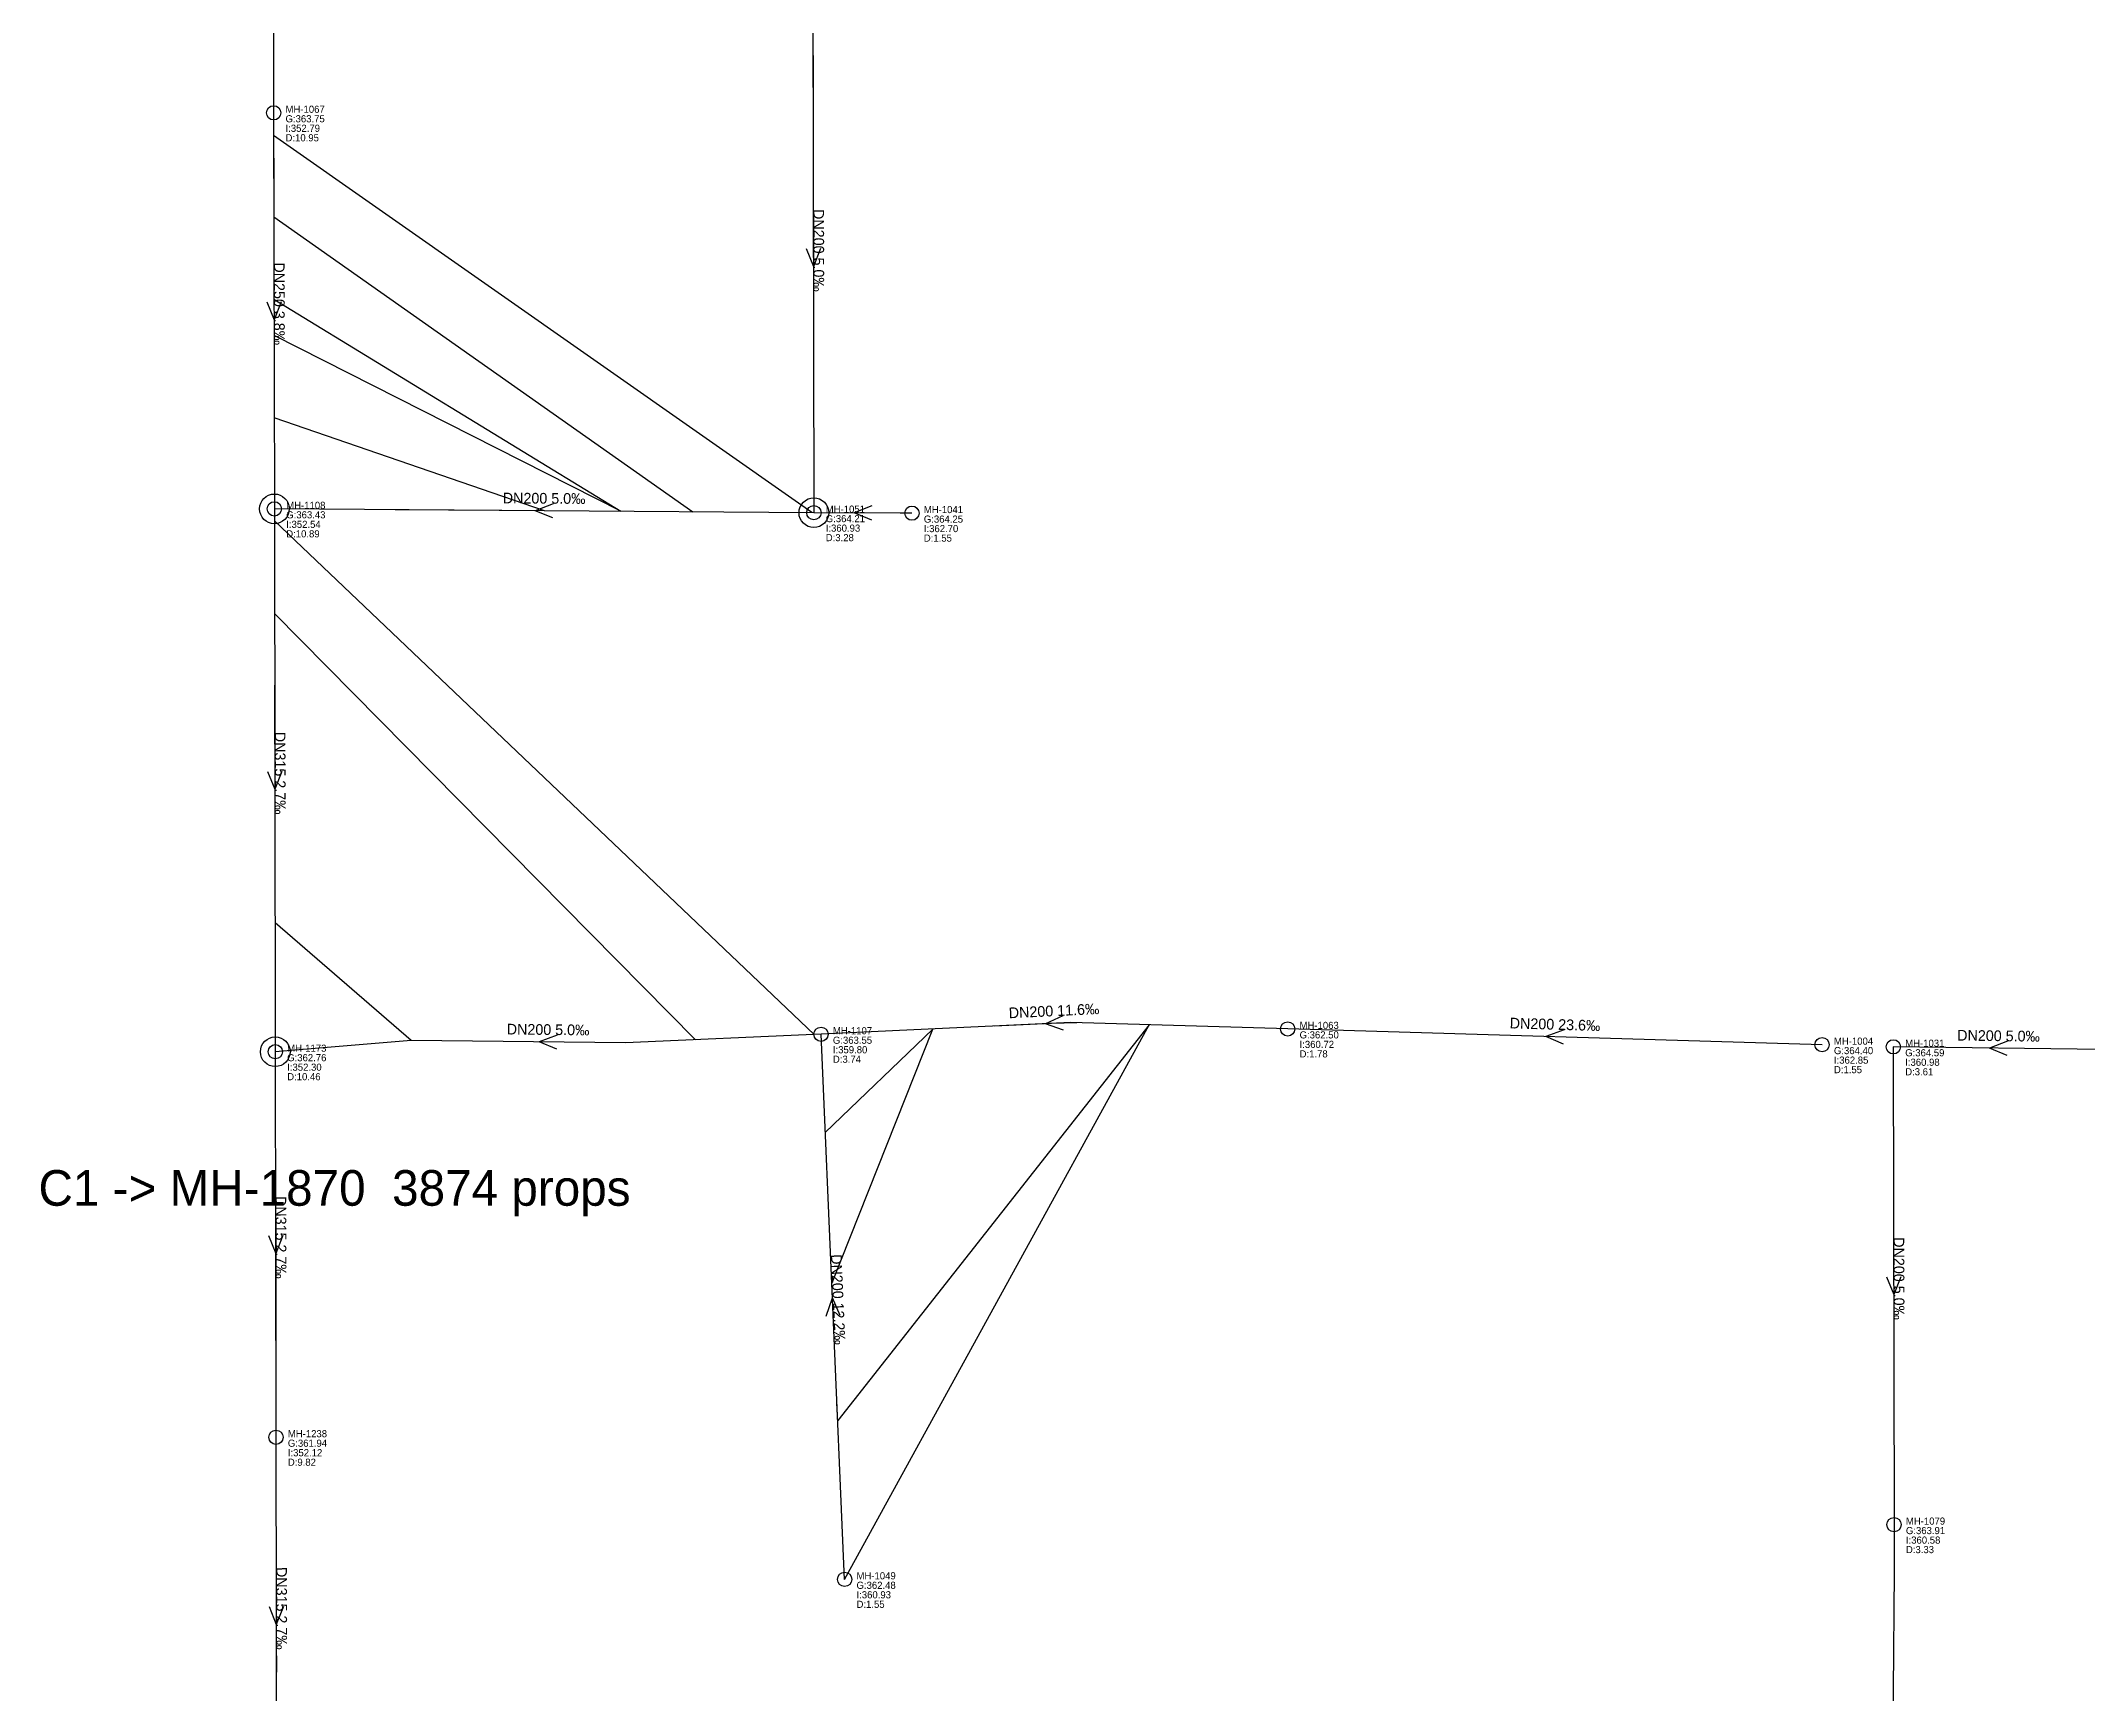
# Model space of a CAD drawing. Header units: metres. Extents: x 449901 to 451990, y 2566737 to 2570846.
# Drawn here: x 450933 to 451277.5, y 2569045.6 to 2569323.8 of the extents above; entities that cross this region are included whole.
import ezdxf
from ezdxf.enums import TextEntityAlignment as Align

# ---------------------------------------------------------------- set-up
doc = ezdxf.new("R2010")
doc.units = ezdxf.units.M
for name, color, linetype in [('SEW-CATCHMENT-LABEL', 4, 'Continuous'), ('SEW-DROP', 6, 'Continuous'), ('SEW-LABEL', 2, 'Continuous'), ('SEW-MH', 7, 'Continuous'), ('SEW-MH-LABEL', 8, 'Continuous'), ('SEW-PIPE-DN200', 3, 'Continuous'), ('SEW-PIPE-DN250', 4, 'Continuous'), ('SEW-PIPE-DN315', 5, 'Continuous'), ('SEW-RIDER', 8, 'Continuous')]:
    doc.layers.add(name, color=color, linetype=linetype)

msp = doc.modelspace()

# ---------------------------------------------------------------- linework, layer by layer
at = {"layer": 'SEW-DROP'}
for centre in [(450972.28, 2569245.01), (451063.11, 2569244.37), (450972.44, 2569153.61)]:
    msp.add_circle(centre, 2.5, dxfattribs=at)
at = {"layer": 'SEW-LABEL'}
for p, q in [((451061.83, 2569288.83), (451063.04, 2569285.83)), ((451064.23, 2569288.83), (451063.04, 2569285.83)), ((450971.01, 2569279.85), (450972.22, 2569276.85)), ((450973.41, 2569279.85), (450972.22, 2569276.85)), ((451019.2, 2569245.88), (451016.19, 2569244.7)), ((451019.19, 2569243.48), (451016.19, 2569244.7)), ((451072.87, 2569245.53), (451069.87, 2569244.34)), ((451072.86, 2569243.13), (451069.87, 2569244.34)), ((450971.15, 2569200.81), (450972.36, 2569197.81)), ((450973.55, 2569200.81), (450972.36, 2569197.81)), ((451105.03, 2569159.66), (451102.09, 2569158.33)), ((451105.14, 2569157.27), (451102.09, 2569158.33)), ((451019.87, 2569156.42), (451016.85, 2569155.26)), ((451019.84, 2569154.02), (451016.85, 2569155.26)), ((451189.4, 2569157.28), (451186.36, 2569156.17)), ((451189.33, 2569154.88), (451186.36, 2569156.17)), ((451264.06, 2569155.38), (451261.04, 2569154.22)), ((451264.02, 2569152.98), (451261.04, 2569154.22)), ((450971.29, 2569122.65), (450972.5, 2569119.66)), ((450973.69, 2569122.66), (450972.5, 2569119.66)), ((451243.69, 2569115.71), (451244.9, 2569112.72)), ((451246.09, 2569115.72), (451244.9, 2569112.72)), ((451065.16, 2569109.11), (451066.23, 2569112.16)), ((451067.56, 2569109.22), (451066.23, 2569112.16)), ((450971.4, 2569060.2), (450972.61, 2569057.2)), ((450973.8, 2569060.21), (450972.61, 2569057.2))]:
    msp.add_line(p, q, dxfattribs=at)
at = {"layer": 'SEW-MH'}
for centre in [(450972.16, 2569311.69), (450972.28, 2569245.01), (451063.11, 2569244.37), (451079.62, 2569244.29), (451142.88, 2569157.45), (450972.44, 2569153.61), (451064.31, 2569156.55), (451232.84, 2569154.8), (451244.84, 2569154.44), (450972.55, 2569088.7), (451244.96, 2569073.99), (451068.29, 2569064.78)]:
    msp.add_circle(centre, 1.2, dxfattribs=at)
at = {"layer": 'SEW-PIPE-DN200'}
for points in [[(451062.96, 2569330.28), (451063.11, 2569244.37)], [(451063.11, 2569244.37), (450972.28, 2569245.01)], [(451079.62, 2569244.29), (451063.11, 2569244.37)], [(451142.88, 2569157.45), (451106.39, 2569158.53), (451064.31, 2569156.55)], [(451064.31, 2569156.55), (451031.41, 2569155.09), (450995.34, 2569155.51), (450972.44, 2569153.61)], [(451068.29, 2569064.78), (451064.31, 2569156.55)], [(451232.84, 2569154.8), (451142.88, 2569157.45)], [(451244.84, 2569154.44), (451244.96, 2569073.99)], [(451280.24, 2569153.96), (451244.84, 2569154.44)], [(451244.96, 2569073.99), (451244.97, 2569066.02), (451244.47, 2569006.08), (451242.65, 2568994.13)]]:
    msp.add_lwpolyline(points, dxfattribs=at)
at = {"layer": 'SEW-PIPE-DN250'}
for points in [[(450970.35, 2569391.67), (450972.12, 2569329.81), (450972.16, 2569311.69)], [(450972.16, 2569311.69), (450972.28, 2569245.01)]]:
    msp.add_lwpolyline(points, dxfattribs=at)
at = {"layer": 'SEW-PIPE-DN315'}
for points in [[(450972.28, 2569245.01), (450972.44, 2569153.61)], [(450972.44, 2569153.61), (450972.55, 2569088.7)], [(450972.55, 2569088.7), (450972.66, 2569028.7)]]:
    msp.add_lwpolyline(points, dxfattribs=at)
at = {"layer": 'SEW-RIDER'}
for points in [[(450971.81, 2569340.71), (450972.13, 2569327.87), (450972.14, 2569320.35)], [(451062.96, 2569327.91), (451062.98, 2569314.87), (451063, 2569307.91)], [(450972.14, 2569320.33), (450972.15, 2569314.17), (450972.15, 2569313.95)], [(450972.15, 2569313.73), (450972.15, 2569313.51), (450972.15, 2569313.29)], [(451062.74, 2569244.38), (450972.16, 2569307.86), (450972.18, 2569300.34)], [(450972.18, 2569300.33), (450972.19, 2569294.18), (451042.74, 2569244.52)], [(451063.02, 2569294.87), (451063.04, 2569285.58), (451063.06, 2569274.87)], [(450972.2, 2569287.86), (450972.21, 2569284.18), (450972.21, 2569280.34)], [(450972.21, 2569280.33), (451030.6, 2569244.6), (450972.22, 2569274.18)], [(451017.74, 2569244.69), (450972.25, 2569260.33), (450972.25, 2569260.33)], [(451010.6, 2569244.74), (450992.6, 2569244.87)], [(451079.62, 2569244.29), (451079.62, 2569244.29), (451077.62, 2569244.3)], [(451063.16, 2569156.5), (450972.28, 2569242.99), (450972.28, 2569240.32)], [(450972.29, 2569235.33), (450972.31, 2569227.37), (451043.2, 2569155.61)], [(450972.33, 2569215.33), (450972.36, 2569195.33), (450972.37, 2569190.86)], [(450995.34, 2569155.51), (450972.4, 2569175.33), (450972.44, 2569155.33)], [(451068.29, 2569064.78), (451119.56, 2569158.14), (451067.13, 2569091.54)], [(451107.38, 2569158.5), (451103.11, 2569158.37), (451093.55, 2569157.92)], [(451066.13, 2569114.57), (451083.15, 2569157.43), (451065.03, 2569140.04)], [(450972.47, 2569135.33), (450972.51, 2569115.33), (450972.54, 2569095.32)], [(451067.09, 2569092.49), (451067.05, 2569093.31), (451066.99, 2569094.61)], [(451068.29, 2569064.78), (451068.29, 2569064.78), (451068.29, 2569064.78)], [(450972.61, 2569054.71), (450972.62, 2569049.17)]]:
    msp.add_lwpolyline(points, dxfattribs=at)

# ---------------------------------------------------------------- texts
at = {"layer": 'SEW-CATCHMENT-LABEL'}
msp.add_text('C1 -> MH-1870  3874 props', height=6, dxfattribs=at).set_placement((450982.41, 2569127.68), align=Align.CENTER)
at = {"layer": 'SEW-LABEL'}
for s, rotation, p in [('DN200 5.0‰', -89.8945, (451063.03, 2569288.53)), ('DN250 3.8‰', -89.8976, (450972.22, 2569279.55)), ('DN200 5.0‰', 359.5994, (451017.69, 2569245.89)), ('DN315 2.7‰', -89.8978, (450972.36, 2569200.51)), ('DN200 11.6‰', 2.6925, (451103.58, 2569159.6)), ('DN200 5.0‰', 359.3387, (451018.35, 2569156.44)), ('DN200 23.6‰', 358.3094, (451187.86, 2569157.32)), ('DN200 5.0‰', 359.2278, (451262.54, 2569155.4)), ('DN315 2.7‰', -89.8977, (450972.5, 2569122.36)), ('DN200 5.0‰', -89.9158, (451244.9, 2569115.42)), ('DN200 12.2‰', 272.4798, (451066.3, 2569111.86)), ('DN315 2.7‰', -89.8977, (450972.61, 2569059.9))]:
    msp.add_text(s, height=1.8, rotation=rotation, dxfattribs=at).set_placement(p, align=Align.CENTER)
at = {"layer": 'SEW-MH-LABEL'}
for s, p in [('G:363.75', (450974.16, 2569310.09)), ('MH-1067', (450974.16, 2569311.69)), ('I:352.79', (450974.16, 2569308.49)), ('D:10.95', (450974.16, 2569306.89)), ('G:363.43', (450974.28, 2569243.41)), ('MH-1108', (450974.28, 2569245.01)), ('MH-1051', (451065.11, 2569244.37)), ('MH-1041', (451081.62, 2569244.29)), ('D:10.89', (450974.28, 2569240.21)), ('I:352.54', (450974.28, 2569241.81)), ('G:364.21', (451065.11, 2569242.77)), ('D:3.28', (451065.11, 2569239.57)), ('I:360.93', (451065.11, 2569241.17)), ('G:364.25', (451081.62, 2569242.69)), ('I:362.70', (451081.62, 2569241.09)), ('D:1.55', (451081.62, 2569239.49)), ('MH-1063', (451144.88, 2569157.45)), ('MH-1173', (450974.44, 2569153.61)), ('G:363.55', (451066.31, 2569154.95)), ('MH-1107', (451066.31, 2569156.55)), ('G:362.50', (451144.88, 2569155.85)), ('I:360.72', (451144.88, 2569154.25)), ('MH-1004', (451234.84, 2569154.8)), ('MH-1031', (451246.84, 2569154.44)), ('G:362.76', (450974.44, 2569152.01)), ('I:352.30', (450974.44, 2569150.41)), ('D:3.74', (451066.31, 2569151.75)), ('I:359.80', (451066.31, 2569153.35)), ('D:1.78', (451144.88, 2569152.65)), ('G:364.40', (451234.84, 2569153.2)), ('I:362.85', (451234.84, 2569151.6)), ('G:364.59', (451246.84, 2569152.84)), ('I:360.98', (451246.84, 2569151.24)), ('D:10.46', (450974.44, 2569148.81)), ('D:1.55', (451234.84, 2569150)), ('D:3.61', (451246.84, 2569149.64)), ('MH-1238', (450974.55, 2569088.7)), ('G:361.94', (450974.55, 2569087.1)), ('I:352.12', (450974.55, 2569085.5)), ('D:9.82', (450974.55, 2569083.9)), ('G:363.91', (451246.96, 2569072.39)), ('MH-1079', (451246.96, 2569073.99)), ('I:360.58', (451246.96, 2569070.79)), ('D:3.33', (451246.96, 2569069.19)), ('MH-1049', (451070.29, 2569064.78)), ('G:362.48', (451070.29, 2569063.18)), ('I:360.93', (451070.29, 2569061.58)), ('D:1.55', (451070.29, 2569059.98))]:
    msp.add_text(s, height=1.2, dxfattribs=at).set_placement(p)

doc.saveas('drawing.dxf')
